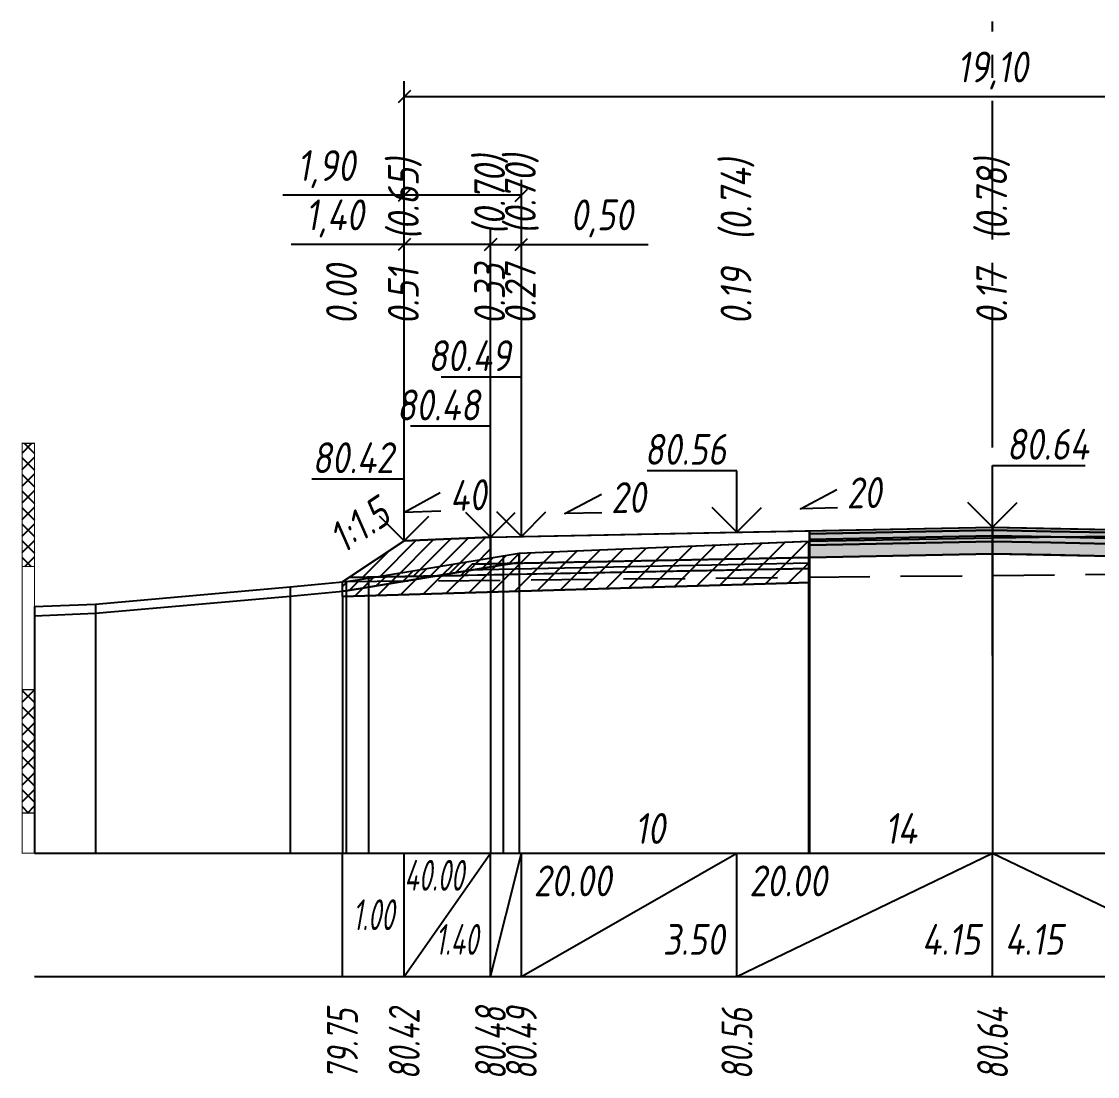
# Model space of a CAD drawing. Extents: x -717 to 1451, y -133302 to 233.
# Drawn here: x 78.9 to 166.3, y -22696.1 to -22610.5 of the extents above; entities that cross this region are included whole.
import ezdxf
from ezdxf.enums import TextEntityAlignment as Align

# ---------------------------------------------------------------- set-up
doc = ezdxf.new("R2010")
doc.units = 0
doc.linetypes.add('осевая2', pattern=[1.125, 0.75, -0.125, 0.125, -0.125])
doc.linetypes.add('штриховая', pattern=[0.75, 0.5, -0.25])
for name, color, linetype in [('Интерполированный поперечник', 2, 'Continuous'), ('Код_514', 1, 'Continuous'), ('Контур_0', 7, 'Continuous'), ('Контур_2521', 7, 'Continuous'), ('Контур_2564', 7, 'Continuous'), ('Контур_2660', 7, 'Continuous'), ('Контур_2665', 7, 'Continuous'), ('Контур_400', 7, 'Continuous'), ('Контур_508', 7, 'Continuous'), ('Контур_512', 7, 'Continuous'), ('Контур_513', 7, 'Continuous'), ('Контур_818', 7, 'Continuous'), ('Красный поперечник', 1, 'Continuous'), ('Линейка абсолютных высот', 7, 'Continuous'), ('Объём_2501', 7, 'Continuous'), ('Объём_2564', 7, 'Continuous'), ('Объём_2650', 7, 'Continuous'), ('Объём_2660', 7, 'Continuous'), ('Объём_2661', 7, 'Continuous'), ('Объём_2665', 7, 'Continuous'), ('Объём_2666', 7, 'Continuous'), ('Объём_2667', 7, 'Continuous'), ('Объём_2668', 7, 'Continuous'), ('Объём_2669', 7, 'Continuous'), ('Объём_2675', 7, 'Continuous'), ('Объём_2753', 7, 'Continuous'), ('Ось', 1, 'осевая2'), ('Откосы', 7, 'Continuous'), ('Отметки покрытия', 7, 'Continuous'), ('Рабочие отметки', 7, 'Continuous'), ('Рабочие отметки доп.', 7, 'Continuous'), ('Слои выравнивания', 7, 'Continuous'), ('Таблица', 7, 'Continuous'), ('Уклоны проезжей части', 7, 'Continuous'), ('Черный поперечник', 3, 'Continuous')]:
    doc.layers.add(name, color=color, linetype=linetype)
for name, color, linetype, true_color in [('Контур_2540', 2, 'Continuous', 0xffff00), ('Контур_2560', 2, 'Continuous', 0xffff00), ('Контур_2561', 7, 'Continuous', 0xff8040), ('Контур_2562', 3, 'Continuous', 0x00ff00), ('Контур_2563', 7, 'Continuous', 0xff8000), ('Контур_2570', 7, 'Continuous', 0x80ff00), ('Контур_2725', 7, 'Continuous', 0x323232), ('Контур_2736', 4, 'Continuous', 0x00ffff), ('Контур_2737', 4, 'Continuous', 0x00ffff), ('Контур_2738', 4, 'Continuous', 0x00ffff), ('Контур_2739', 4, 'Continuous', 0x00ffff), ('Контур_2741', 4, 'Continuous', 0x00ffff), ('Контур_2742', 4, 'Continuous', 0x00ffff), ('Контур_2743', 4, 'Continuous', 0x00ffff), ('Контур_2744', 7, 'Continuous', 0xa4ffff), ('Контур_2745', 7, 'Continuous', 0xa4ffff), ('Контур_2747', 4, 'Continuous', 0x00ffff), ('Контур_2748', 4, 'Continuous', 0x00ffff), ('Контур_2749', 4, 'Continuous', 0x00ffff), ('Контур_2750', 4, 'Continuous', 0x00ffff), ('Контур_2751', 4, 'Continuous', 0x00ffff), ('Контур_2752', 4, 'Continuous', 0x00ffff), ('Контур_2760', 7, 'Continuous', 0x323232), ('Контур_2761', 7, 'Continuous', 0x323232), ('Контур_2762', 7, 'Continuous', 0x323232), ('Контур_2763', 7, 'Continuous', 0x323232), ('Контур_402', 7, 'Continuous', 0xff6464), ('Контур_703', 4, 'Continuous', 0x00ffff), ('Контур_705', 4, 'Continuous', 0x00ffff), ('Контур_707', 4, 'Continuous', 0x00ffff), ('Контур_720', 131, 'Continuous', 0xaaffff), ('Объём_2500', 7, 'Continuous', 0xc0c0c0), ('Объём_2520', 7, 'Continuous', 0x80ffff), ('Объём_2540', 2, 'Continuous', 0xffff00), ('Объём_2560', 2, 'Continuous', 0xffff00), ('Объём_2561', 7, 'Continuous', 0xff8040), ('Объём_2562', 3, 'Continuous', 0x00ff00), ('Объём_2563', 7, 'Continuous', 0xff8000), ('Объём_2570', 7, 'Continuous', 0x80ff00), ('Объём_2600', 7, 'Continuous', 0x808000), ('Объём_2746', 2, 'Continuous', 0xffff00)]:
    doc.layers.add(name, color=color, linetype=linetype, true_color=true_color)
doc.styles.get("Standard").update_dxf_attribs({"font": 'txt', "height": 2.5})
doc.styles.add('М', font='romand.shx', dxfattribs={"width": 0.8, "oblique": 10, "height": 2.5})
doc.dimstyles.new('ISO-25', dxfattribs={"dimtxt": 2.5, "dimasz": 2.5, "dimexe": 1.25, "dimexo": 0.625, "dimtad": 1, "dimtxsty": 'Standard', "dimcen": 2.5, "dimadec": 0, "dimazin": 0, "dimtfac": 1, "dimtmove": 0, "dimatfit": 3, "dimfxl": 1, "dimarcsym": 0})
pattern_1 = [(45.0000013, (0, 0), (-0.67351924, 0.67351921), []), (135.0000003, (0, 0), (-0.67351922, -0.67351923), [])]

# ---------------------------------------------------------------- blocks, each defined once
blk = doc.blocks.new('_Oblique')
at = {"color": 0, "linetype": 'ByBlock', "lineweight": -2}
blk.add_line((-0.5, -0.5), (0.5, 0.5), dxfattribs=at)
blk = doc.blocks.new('*D546')
at = {"color": 0, "lineweight": -2, "transparency": 16777216}
for p, q in [((110.017, -22652.087), (110.017, -22627.367)), ((117.017, -22651.807), (117.017, -22627.367)), ((110.017, -22628.617), (100.834, -22628.617)), ((117.017, -22628.617), (110.017, -22628.617))]:
    blk.add_line(p, q, dxfattribs=at)
at = {"layer": 'Defpoints', "color": 0, "transparency": 16777216}
for p in [(117.017, -22628.617), (110.017, -22652.712), (117.017, -22652.432)]:
    blk.add_point(p, dxfattribs=at)
at = {"color": 0, "lineweight": -2, "transparency": 16777216, "rotation": 180}
blk.add_blockref('_Oblique', (110.017, -22628.617), dxfattribs=at)
at = {"color": 0, "lineweight": -2, "transparency": 16777216}
blk.add_blockref('_Oblique', (117.017, -22628.617), dxfattribs=at)
at = {"color": 0, "transparency": 16777216, "insert": (104.374, -22626.504), "char_height": 2.5, "width": 8.75, "attachment_point": 5, "style": 'М'}
blk.add_mtext('1,40', dxfattribs=at)
blk = doc.blocks.new('*D548')
at = {"color": 0, "lineweight": -2, "transparency": 16777216}
for p, q in [((117.017, -22651.807), (117.017, -22627.367)), ((119.517, -22651.757), (119.517, -22627.367)), ((117.017, -22628.617), (119.517, -22628.617)), ((119.517, -22628.617), (129.806, -22628.617))]:
    blk.add_line(p, q, dxfattribs=at)
at = {"layer": 'Defpoints', "color": 0, "transparency": 16777216}
for p in [(119.517, -22628.617), (119.517, -22652.382), (117.017, -22652.432)]:
    blk.add_point(p, dxfattribs=at)
at = {"color": 0, "lineweight": -2, "transparency": 16777216, "rotation": 180}
blk.add_blockref('_Oblique', (117.017, -22628.617), dxfattribs=at)
at = {"color": 0, "lineweight": -2, "transparency": 16777216}
blk.add_blockref('_Oblique', (119.517, -22628.617), dxfattribs=at)
at = {"color": 0, "transparency": 16777216, "insert": (126.044, -22626.504), "char_height": 2.5, "width": 9.16667, "attachment_point": 5, "style": 'М'}
blk.add_mtext('0,50', dxfattribs=at)
blk = doc.blocks.new('*D551')
at = {"color": 0, "lineweight": -2, "transparency": 16777216}
for p, q in [((110.017, -22652.087), (110.017, -22623.367)), ((119.517, -22651.757), (119.517, -22623.367)), ((110.017, -22624.617), (100.151, -22624.617)), ((119.517, -22624.617), (110.017, -22624.617))]:
    blk.add_line(p, q, dxfattribs=at)
at = {"layer": 'Defpoints', "color": 0, "transparency": 16777216}
for p in [(119.517, -22624.617), (119.517, -22652.382), (110.017, -22652.712)]:
    blk.add_point(p, dxfattribs=at)
at = {"color": 0, "lineweight": -2, "transparency": 16777216, "rotation": 180}
blk.add_blockref('_Oblique', (110.017, -22624.617), dxfattribs=at)
at = {"color": 0, "lineweight": -2, "transparency": 16777216}
blk.add_blockref('_Oblique', (119.517, -22624.617), dxfattribs=at)
at = {"color": 0, "transparency": 16777216, "insert": (103.691, -22622.504), "char_height": 2.5, "width": 8.75, "attachment_point": 5, "style": 'М'}
blk.add_mtext('1,90', dxfattribs=at)
blk = doc.blocks.new('*D552')
at = {"color": 0, "lineweight": -2, "transparency": 16777216}
for p, q in [((110.017, -22652.087), (110.017, -22615.367)), ((205.517, -22652.087), (205.517, -22615.367)), ((110.017, -22616.617), (205.517, -22616.617))]:
    blk.add_line(p, q, dxfattribs=at)
at = {"layer": 'Defpoints', "color": 0, "transparency": 16777216}
for p in [(205.517, -22616.617), (110.017, -22652.712), (205.517, -22652.712)]:
    blk.add_point(p, dxfattribs=at)
at = {"color": 0, "lineweight": -2, "transparency": 16777216, "rotation": 180}
blk.add_blockref('_Oblique', (110.017, -22616.617), dxfattribs=at)
at = {"color": 0, "lineweight": -2, "transparency": 16777216}
blk.add_blockref('_Oblique', (205.517, -22616.617), dxfattribs=at)
at = {"color": 0, "transparency": 16777216, "insert": (157.767, -22614.504), "char_height": 2.5, "width": 10.41667, "attachment_point": 5, "style": 'М'}
blk.add_mtext('19,10', dxfattribs=at)

msp = doc.modelspace()

# ---------------------------------------------------------------- hatches: boundary and pattern name
at = {"layer": 'Линейка абсолютных высот'}
h = msp.add_hatch(dxfattribs=at)
h.set_pattern_fill('ANSI37', scale=0.3, style=0)
h.set_pattern_definition(pattern_1)
h.paths.add_polyline_path([(80, -22654.746), (80, -22644.746), (79, -22644.746), (79, -22654.746)])
h = msp.add_hatch(dxfattribs=at)
h.set_pattern_fill('ANSI37', scale=0.3, style=0)
h.set_pattern_definition(pattern_1)
h.paths.add_polyline_path([(80, -22674.746), (80, -22664.746), (79, -22664.746), (79, -22674.746)])
at = {"layer": 'Объём_2563'}
h = msp.add_hatch(dxfattribs=at)
h.set_pattern_fill('ANSI31', color=256, scale=0.3)
h.paths.add_polyline_path([(110.017, -22652.65), (117.017, -22652.37), (117.017, -22654.52), (115.517, -22654.55), (114.599, -22655.468), (105.517, -22655.65)])
at = {"layer": 'Объём_2570'}
h = msp.add_hatch(dxfattribs=at)
h.set_pattern_fill('ANSI31', color=256, scale=0.2)
h.paths.add_polyline_path([(119.331, -22654.422), (118.043, -22654.621), (107.113, -22656.434), (105.305, -22656.715), (105, -22656.744), (105, -22655.994), (105.305, -22655.965), (107.113, -22655.684), (118.043, -22653.871), (119.331, -22653.672)])
at = {"layer": 'Объём_2600'}
h = msp.add_hatch(dxfattribs=at)
h.set_pattern_fill('ANSI31', color=6, scale=0.4)
h.paths.add_polyline_path([(142.821, -22652.68), (142.895, -22652.676), (142.895, -22656.051), (105, -22657.188), (105, -22656.744), (105.305, -22656.715), (107.113, -22656.434), (118.043, -22654.621), (119.331, -22654.422), (119.331, -22653.672)])
at = {"layer": 'Слои выравнивания'}
for color, points in [(2, [(142.895, -22651.852), (157.767, -22651.555), (157.767, -22651.805), (142.895, -22652.102)]), (3, [(142.895, -22652.102), (157.767, -22651.805), (157.767, -22652.255), (142.895, -22652.552)]), (4, [(142.895, -22652.552), (157.767, -22652.255), (157.767, -22652.705), (142.895, -22653.002)]), (2, [(157.767, -22651.555), (162.486, -22651.649), (167.21, -22651.743), (167.76, -22651.754), (178.517, -22651.97), (190.812, -22652.216), (190.812, -22652.466), (178.517, -22652.22), (167.76, -22652.004), (167.21, -22651.993), (162.486, -22651.899), (157.767, -22651.805)]), (3, [(157.767, -22651.805), (162.486, -22651.899), (167.21, -22651.993), (167.76, -22652.004), (178.517, -22652.22), (190.812, -22652.466), (190.812, -22652.916), (178.517, -22652.67), (167.76, -22652.454), (167.21, -22652.443), (162.486, -22652.349), (157.767, -22652.255)]), (4, [(157.767, -22652.255), (162.486, -22652.349), (167.21, -22652.443), (167.76, -22652.454), (178.517, -22652.67), (190.812, -22652.916), (190.812, -22653.366), (178.517, -22653.12), (167.76, -22652.904), (167.21, -22652.893), (162.486, -22652.799), (157.767, -22652.705)]), (5, [(142.895, -22653.002), (157.767, -22652.705), (157.767, -22653.705), (142.895, -22654.002)]), (5, [(157.767, -22652.705), (162.486, -22652.799), (167.21, -22652.893), (167.76, -22652.904), (178.517, -22653.12), (190.812, -22653.366), (190.812, -22654.366), (178.517, -22654.12), (167.76, -22653.904), (167.21, -22653.893), (162.486, -22653.799), (157.767, -22653.705)])]:
    msp.add_hatch(color=color, dxfattribs=at).paths.add_polyline_path(points)

# ---------------------------------------------------------------- linework, layer by layer
at = {"layer": 'Интерполированный поперечник', "linetype": 'штриховая', "ltscale": 10, "flags": 128}
msp.add_lwpolyline([(105.305, -22655.965), (221.52, -22654.865)], dxfattribs=at)
at = {"layer": 'Код_514'}
for p, q in [((105, -22688), (105, -22678)), ((110.017, -22688), (110.017, -22678)), ((110.017, -22688), (117.017, -22678)), ((117.017, -22688), (117.017, -22678)), ((117.017, -22688), (119.517, -22678)), ((119.517, -22688), (119.517, -22678)), ((119.517, -22688), (137.017, -22678)), ((137.017, -22688), (137.017, -22678)), ((137.017, -22688), (157.767, -22678)), ((157.767, -22688), (157.767, -22678)), ((157.767, -22678), (178.517, -22688))]:
    msp.add_line(p, q, dxfattribs=at)
at = {"layer": 'Контур_0', "flags": 128}
for points in [[(117.017, -22652.37), (142.895, -22651.852), (142.895, -22654.002), (117.017, -22654.52), (117.017, -22652.37), (117.017, -22652.37)], [(110.017, -22652.65), (105, -22655.994), (105, -22655.994), (105, -22655.994), (105, -22655.994), (105, -22655.994), (105, -22655.994), (105, -22655.994), (105, -22655.994), (105, -22655.994), (105, -22655.994), (105, -22655.994), (105, -22655.994), (105, -22655.994), (105, -22655.994), (105, -22655.994)], [(110.017, -22652.65), (105, -22655.994), (105, -22655.994), (105, -22655.994), (105, -22655.994), (105, -22655.994), (105, -22655.994), (105, -22655.994), (105, -22655.994), (105, -22655.994), (105, -22655.994), (105, -22655.994), (105, -22655.994), (105, -22655.994), (105, -22655.994), (105, -22655.994), (105, -22655.994), (105, -22655.994), (105, -22655.994), (105, -22655.994), (105, -22655.994), (105, -22655.994), (105, -22655.994), (105, -22655.994), (105, -22655.994), (105, -22655.994), (105, -22655.994), (105, -22655.994), (105, -22655.994), (105, -22655.994)], [(115.517, -22654.55), (142.895, -22654.002), (142.895, -22654.902), (114.599, -22655.468), (115.517, -22654.55), (115.517, -22654.55)], [(105.517, -22655.65), (114.599, -22655.468), (115.517, -22654.55), (117.017, -22654.52)]]:
    msp.add_lwpolyline(points, dxfattribs=at)
at = {"layer": 'Контур_2521', "color": 250, "flags": 128}
msp.add_lwpolyline([(115.058, -22655.009), (142.895, -22654.452)], dxfattribs=at)
at = {"layer": 'Контур_2540', "flags": 128}
msp.add_lwpolyline([(105.517, -22655.65), (142.895, -22654.902), (142.895, -22656.051), (105, -22657.188), (105, -22655.994), (105.517, -22655.65), (105.517, -22655.65)], dxfattribs=at)
at = {"layer": 'Контур_2560', "flags": 128}
msp.add_lwpolyline([(110.017, -22652.65), (110.017, -22652.65), (110.017, -22652.65), (117.017, -22652.37)], dxfattribs=at)
at = {"layer": 'Контур_2561', "flags": 128}
msp.add_lwpolyline([(117.017, -22652.37), (117.017, -22652.37), (110.017, -22652.65), (110.017, -22652.65), (117.017, -22652.37)], dxfattribs=at)
at = {"layer": 'Контур_2562', "flags": 128}
msp.add_lwpolyline([(110.017, -22652.65), (110.017, -22652.65), (110.017, -22652.65), (110.017, -22652.65), (110.017, -22652.65)], dxfattribs=at)
at = {"layer": 'Контур_2563', "flags": 128}
msp.add_lwpolyline([(110.017, -22652.65), (117.017, -22652.37), (117.017, -22654.52), (115.517, -22654.55), (114.599, -22655.468), (105.517, -22655.65), (110.017, -22652.65), (110.017, -22652.65)], dxfattribs=at)
at = {"layer": 'Контур_2564', "flags": 128}
msp.add_lwpolyline([(110.017, -22652.65), (117.017, -22652.37)], dxfattribs=at)
at = {"layer": 'Контур_2570', "flags": 128}
msp.add_lwpolyline([(80, -22658.75), (84.953, -22658.539), (100.752, -22657.15), (105.305, -22656.715), (105.305, -22656.715), (107.113, -22656.434), (118.043, -22654.621), (119.331, -22654.422), (119.331, -22653.672), (142.821, -22652.68), (142.895, -22652.676), (157.767, -22652.428), (167.21, -22652.27), (167.76, -22652.281), (190.812, -22652.667), (210.936, -22653.539), (211.484, -22653.583), (211.484, -22654.333), (211.815, -22654.355), (221.52, -22655.615), (221.52, -22655.615), (231.625, -22653.868), (236.819, -22652.892), (241.72, -22652.68)], dxfattribs=at)
at = {"layer": 'Контур_2660', "flags": 128}
msp.add_lwpolyline([(105, -22657.188), (142.895, -22656.051)], dxfattribs=at)
at = {"layer": 'Контур_2665', "flags": 128}
msp.add_lwpolyline([(110.017, -22652.65), (110.017, -22652.65)], dxfattribs=at)
at = {"layer": 'Контур_2725', "flags": 128}
msp.add_lwpolyline([(142.895, -22654.002), (157.767, -22653.705), (162.486, -22653.799), (167.21, -22653.893), (167.76, -22653.904), (178.517, -22654.12), (190.812, -22654.366)], dxfattribs=at)
at = {"layer": 'Контур_2736', "flags": 128}
msp.add_lwpolyline([(110.017, -22652.65), (105, -22655.994)], dxfattribs=at)
at = {"layer": 'Контур_2737', "flags": 128}
msp.add_lwpolyline([(105, -22655.994), (105, -22655.994)], dxfattribs=at)
at = {"layer": 'Контур_2738', "flags": 128}
msp.add_lwpolyline([(105, -22655.994), (105, -22655.994)], dxfattribs=at)
at = {"layer": 'Контур_2739', "flags": 128}
msp.add_lwpolyline([(105, -22655.994), (105, -22655.994)], dxfattribs=at)
at = {"layer": 'Контур_2741', "flags": 128}
msp.add_lwpolyline([(105, -22655.994), (105, -22655.994)], dxfattribs=at)
at = {"layer": 'Контур_2742', "flags": 128}
msp.add_lwpolyline([(105, -22655.994), (105, -22655.994)], dxfattribs=at)
at = {"layer": 'Контур_2743', "flags": 128}
msp.add_lwpolyline([(105, -22655.994), (105, -22655.994)], dxfattribs=at)
at = {"layer": 'Контур_2744', "flags": 128}
msp.add_lwpolyline([(105, -22655.994), (105, -22655.994)], dxfattribs=at)
msp.add_lwpolyline([(105, -22655.994), (105, -22655.994)], dxfattribs=at)
msp.add_lwpolyline([(105, -22655.994), (105, -22655.994)], dxfattribs=at)
msp.add_lwpolyline([(105, -22655.994), (105, -22655.994)], dxfattribs=at)
msp.add_lwpolyline([(105, -22655.994), (105, -22655.994)], dxfattribs=at)
msp.add_lwpolyline([(105, -22655.994), (105, -22655.994)], dxfattribs=at)
at = {"layer": 'Контур_2745', "flags": 128}
msp.add_lwpolyline([(105, -22655.994), (105, -22655.994)], dxfattribs=at)
msp.add_lwpolyline([(105, -22655.994), (105, -22655.994)], dxfattribs=at)
msp.add_lwpolyline([(105, -22655.994), (105, -22655.994)], dxfattribs=at)
msp.add_lwpolyline([(105, -22655.994), (105, -22655.994)], dxfattribs=at)
msp.add_lwpolyline([(105, -22655.994), (105, -22655.994)], dxfattribs=at)
msp.add_lwpolyline([(105, -22655.994), (105, -22655.994)], dxfattribs=at)
at = {"layer": 'Контур_2747', "flags": 128}
msp.add_lwpolyline([(105, -22655.994), (105, -22655.994)], dxfattribs=at)
at = {"layer": 'Контур_2748', "flags": 128}
msp.add_lwpolyline([(105, -22655.994), (105, -22655.994)], dxfattribs=at)
at = {"layer": 'Контур_2749', "flags": 128}
msp.add_lwpolyline([(105, -22655.994), (105, -22655.994)], dxfattribs=at)
at = {"layer": 'Контур_2750', "flags": 128}
msp.add_lwpolyline([(105, -22655.994), (105, -22655.994)], dxfattribs=at)
at = {"layer": 'Контур_2751', "flags": 128}
msp.add_lwpolyline([(105, -22655.994), (105, -22655.994)], dxfattribs=at)
at = {"layer": 'Контур_2752', "flags": 128}
msp.add_lwpolyline([(105, -22655.994), (105, -22655.994)], dxfattribs=at)
at = {"layer": 'Контур_2760', "flags": 128}
msp.add_lwpolyline([(142.895, -22651.852), (157.767, -22651.555), (162.486, -22651.649), (167.21, -22651.743), (167.76, -22651.754), (178.517, -22651.97), (190.812, -22652.216)], dxfattribs=at)
at = {"layer": 'Контур_2761', "flags": 128}
msp.add_lwpolyline([(142.895, -22652.102), (157.767, -22651.805), (162.486, -22651.899), (167.21, -22651.993), (167.76, -22652.004), (178.517, -22652.22), (190.812, -22652.466)], dxfattribs=at)
at = {"layer": 'Контур_2762', "flags": 128}
msp.add_lwpolyline([(142.895, -22652.552), (157.767, -22652.255), (162.486, -22652.349), (167.21, -22652.443), (167.76, -22652.454), (178.517, -22652.67), (190.812, -22652.916)], dxfattribs=at)
at = {"layer": 'Контур_2763', "flags": 128}
msp.add_lwpolyline([(142.895, -22653.002), (157.767, -22652.705), (162.486, -22652.799), (167.21, -22652.893), (167.76, -22652.904), (178.517, -22653.12), (190.812, -22653.366)], dxfattribs=at)
at = {"layer": 'Контур_400', "flags": 128}
for points in [[(117.017, -22652.37), (119.517, -22652.32), (119.517, -22652.32), (119.517, -22652.32), (119.517, -22652.32), (119.517, -22652.32), (119.517, -22652.32), (137.017, -22651.97), (157.767, -22651.555)], [(157.767, -22651.555), (178.517, -22651.97), (196.017, -22652.32), (196.017, -22652.32), (196.017, -22652.32), (196.017, -22652.32), (196.017, -22652.32), (196.017, -22652.32), (198.517, -22652.37)]]:
    msp.add_lwpolyline(points, dxfattribs=at)
at = {"layer": 'Контур_402', "flags": 128}
msp.add_lwpolyline([(105, -22657.188), (142.895, -22656.051), (142.895, -22654.002), (157.767, -22653.705), (190.812, -22654.366), (190.812, -22656.596), (212.409, -22657.244)], dxfattribs=at)
at = {"layer": 'Контур_508', "flags": 128}
msp.add_lwpolyline([(105, -22657.188), (142.895, -22656.051), (142.895, -22654.002), (157.767, -22653.705), (190.812, -22654.366), (190.812, -22656.596), (212.409, -22657.244), (212.409, -22656.848), (213.814, -22656.848), (216.72, -22654.911)], dxfattribs=at)
at = {"layer": 'Контур_512', "flags": 128}
msp.add_lwpolyline([(105, -22657.188), (142.895, -22656.051)], dxfattribs=at)
at = {"layer": 'Контур_513', "flags": 128}
msp.add_lwpolyline([(105, -22657.188), (142.895, -22656.051), (142.895, -22654.002), (157.767, -22653.705), (190.812, -22654.366), (190.812, -22656.596), (212.409, -22657.244), (212.409, -22656.848), (213.814, -22656.848), (216.72, -22654.911)], dxfattribs=at)
at = {"layer": 'Контур_703', "flags": 128}
for points in [[(110.017, -22652.65), (105, -22655.994)], [(105, -22655.994), (105, -22655.994)]]:
    msp.add_lwpolyline(points, dxfattribs=at)
at = {"layer": 'Контур_705', "flags": 128}
msp.add_lwpolyline([(105, -22655.994), (105, -22655.994)], dxfattribs=at)
at = {"layer": 'Контур_707', "flags": 128}
msp.add_lwpolyline([(105, -22655.994), (105, -22655.994)], dxfattribs=at)
at = {"layer": 'Контур_720', "flags": 128}
msp.add_lwpolyline([(105, -22655.994), (105, -22655.994)], dxfattribs=at)
at = {"layer": 'Контур_818', "flags": 128}
msp.add_lwpolyline([(105, -22656.744), (105.305, -22656.715), (105.305, -22656.715), (107.113, -22656.434), (118.043, -22654.621), (119.331, -22654.422), (119.331, -22653.672), (142.821, -22652.68), (142.895, -22652.676), (157.767, -22652.428), (167.21, -22652.27), (167.76, -22652.281), (190.812, -22652.667), (210.936, -22653.539), (211.484, -22653.583), (211.484, -22654.333), (211.815, -22654.355), (216.72, -22654.992)], dxfattribs=at)
at = {"layer": 'Красный поперечник'}
for p, q in [((110.017, -22652.65), (117.017, -22652.37)), ((117.017, -22652.37), (119.517, -22652.32)), ((119.517, -22652.32), (137.017, -22651.97)), ((137.017, -22651.97), (157.767, -22651.555)), ((157.767, -22651.555), (178.517, -22651.97)), ((105, -22655.994), (110.017, -22652.65)), ((142.895, -22656.051), (142.895, -22678)), ((105, -22657.188), (105, -22678))]:
    msp.add_line(p, q, dxfattribs=at)
at = {"layer": 'Линейка абсолютных высот', "color": 7, "const_width": 0.1, "flags": 128}
for points in [[(80, -22654.746), (80, -22644.746), (79, -22644.746), (79, -22654.746), (80, -22654.746)], [(80, -22664.746), (80, -22654.746), (79, -22654.746), (79, -22664.746), (80, -22664.746)], [(80, -22674.746), (80, -22664.746), (79, -22664.746), (79, -22674.746), (80, -22674.746)], [(80, -22678), (80, -22674.746), (79, -22674.746), (79, -22678), (80, -22678)]]:
    msp.add_lwpolyline(points, dxfattribs=at)
at = {"layer": 'Объём_2500', "flags": 128}
msp.add_lwpolyline([(117.017, -22652.37), (142.895, -22651.852), (142.895, -22654.002), (117.017, -22654.52), (117.017, -22652.37), (117.017, -22652.37)], dxfattribs=at)
at = {"layer": 'Объём_2501', "flags": 128}
for points in [[(117.017, -22652.37), (119.517, -22652.32), (119.517, -22652.32), (119.517, -22652.32), (119.517, -22652.32), (119.517, -22652.32), (119.517, -22652.32), (137.017, -22651.97), (157.767, -22651.555)], [(157.767, -22651.555), (178.517, -22651.97), (196.017, -22652.32), (196.017, -22652.32), (196.017, -22652.32), (196.017, -22652.32), (196.017, -22652.32), (196.017, -22652.32), (198.517, -22652.37)]]:
    msp.add_lwpolyline(points, dxfattribs=at)
at = {"layer": 'Объём_2520', "color": 250, "flags": 128}
msp.add_lwpolyline([(115.517, -22654.55), (142.895, -22654.002), (142.895, -22654.902), (114.599, -22655.468), (115.517, -22654.55), (115.517, -22654.55)], dxfattribs=at)
at = {"layer": 'Объём_2540', "flags": 128}
msp.add_lwpolyline([(105.517, -22655.65), (142.895, -22654.902), (142.895, -22656.051), (105, -22657.188), (105, -22655.994), (105.517, -22655.65), (105.517, -22655.65)], dxfattribs=at)
at = {"layer": 'Объём_2560', "flags": 128}
msp.add_lwpolyline([(110.017, -22652.65), (110.017, -22652.65), (110.017, -22652.65), (117.017, -22652.37)], dxfattribs=at)
at = {"layer": 'Объём_2561', "flags": 128}
msp.add_lwpolyline([(117.017, -22652.37), (117.017, -22652.37), (110.017, -22652.65), (110.017, -22652.65), (117.017, -22652.37)], dxfattribs=at)
at = {"layer": 'Объём_2562', "flags": 128}
msp.add_lwpolyline([(110.017, -22652.65), (110.017, -22652.65), (110.017, -22652.65), (110.017, -22652.65), (110.017, -22652.65)], dxfattribs=at)
at = {"layer": 'Объём_2563', "color": 250, "flags": 128}
msp.add_lwpolyline([(110.017, -22652.65), (117.017, -22652.37), (117.017, -22654.52), (115.517, -22654.55), (114.599, -22655.468), (105.517, -22655.65), (110.017, -22652.65), (110.017, -22652.65)], dxfattribs=at)
at = {"layer": 'Объём_2564', "flags": 128}
msp.add_lwpolyline([(110.017, -22652.65), (117.017, -22652.37)], dxfattribs=at)
at = {"layer": 'Объём_2570', "flags": 128}
msp.add_lwpolyline([(119.331, -22654.422), (118.043, -22654.621), (107.113, -22656.434), (105.305, -22656.715), (105, -22656.744), (105, -22655.994), (105.305, -22655.965), (107.113, -22655.684), (118.043, -22653.871), (119.331, -22653.672), (119.331, -22654.422), (119.331, -22654.422)], dxfattribs=at)
at = {"layer": 'Объём_2650', "color": 6, "flags": 128}
msp.add_lwpolyline([(142.821, -22652.68), (142.895, -22652.676), (142.895, -22656.051), (105, -22657.188), (105, -22656.744), (105.305, -22656.715), (107.113, -22656.434), (118.043, -22654.621), (119.331, -22654.422), (119.331, -22653.672), (142.821, -22652.68), (142.821, -22652.68)], dxfattribs=at)
at = {"layer": 'Объём_2660', "flags": 128}
msp.add_lwpolyline([(105, -22657.188), (142.895, -22656.051)], dxfattribs=at)
at = {"layer": 'Объём_2661', "flags": 128}
msp.add_lwpolyline([(110.017, -22652.65), (105, -22655.994)], dxfattribs=at)
at = {"layer": 'Объём_2665', "flags": 128}
msp.add_lwpolyline([(110.017, -22652.65), (110.017, -22652.65)], dxfattribs=at)
at = {"layer": 'Объём_2666', "flags": 128}
msp.add_lwpolyline([(110.017, -22652.65), (105, -22655.994)], dxfattribs=at)
at = {"layer": 'Объём_2667', "flags": 128}
msp.add_lwpolyline([(105, -22655.994), (105, -22655.994)], dxfattribs=at)
msp.add_lwpolyline([(105, -22655.994), (105, -22655.994)], dxfattribs=at)
at = {"layer": 'Объём_2668', "flags": 128}
msp.add_lwpolyline([(105, -22655.994), (105, -22655.994)], dxfattribs=at)
msp.add_lwpolyline([(105, -22655.994), (105, -22655.994)], dxfattribs=at)
at = {"layer": 'Объём_2669', "flags": 128}
msp.add_lwpolyline([(105, -22655.994), (105, -22655.994)], dxfattribs=at)
msp.add_lwpolyline([(105, -22655.994), (105, -22655.994)], dxfattribs=at)
at = {"layer": 'Объём_2675', "flags": 128}
msp.add_lwpolyline([(105, -22655.994), (105, -22655.994)], dxfattribs=at)
msp.add_lwpolyline([(105, -22655.994), (105, -22655.994)], dxfattribs=at)
msp.add_lwpolyline([(105, -22655.994), (105, -22655.994)], dxfattribs=at)
msp.add_lwpolyline([(105, -22655.994), (105, -22655.994)], dxfattribs=at)
msp.add_lwpolyline([(105, -22655.994), (105, -22655.994)], dxfattribs=at)
msp.add_lwpolyline([(105, -22655.994), (105, -22655.994)], dxfattribs=at)
msp.add_lwpolyline([(105, -22655.994), (105, -22655.994)], dxfattribs=at)
msp.add_lwpolyline([(105, -22655.994), (105, -22655.994)], dxfattribs=at)
msp.add_lwpolyline([(105, -22655.994), (105, -22655.994)], dxfattribs=at)
msp.add_lwpolyline([(105, -22655.994), (105, -22655.994)], dxfattribs=at)
msp.add_lwpolyline([(105, -22655.994), (105, -22655.994)], dxfattribs=at)
msp.add_lwpolyline([(105, -22655.994), (105, -22655.994)], dxfattribs=at)
at = {"layer": 'Объём_2746', "flags": 128}
msp.add_lwpolyline([(105.305, -22656.715), (107.113, -22656.434), (118.043, -22654.621), (119.331, -22654.422), (119.331, -22653.672), (142.895, -22652.676), (142.895, -22656.051), (105, -22657.188), (105, -22656.744), (105.305, -22656.715), (105.305, -22656.715)], dxfattribs=at)
at = {"layer": 'Объём_2753', "flags": 128}
msp.add_lwpolyline([(142.895, -22651.852), (142.895, -22651.852)], dxfattribs=at)
at = {"layer": 'Ось', "ltscale": 15}
msp.add_line((157.767, -22661.971), (157.767, -22610.525), dxfattribs=at)
at = {"layer": 'Откосы', "color": 1, "flags": 128}
for points in [[(112.979, -22650.247), (109.981, -22650.367), (112.919, -22648.749)], [(126.041, -22650.378), (123.042, -22650.438), (126.011, -22648.878)], [(145.166, -22649.995), (142.167, -22650.055), (145.136, -22648.496)]]:
    msp.add_lwpolyline(points, dxfattribs=at)
at = {"layer": 'Отметки покрытия', "color": 1}
for p, q in [((119.517, -22639.37), (113.017, -22639.37)), ((119.517, -22652.32), (119.517, -22639.37)), ((117.017, -22643.37), (110.517, -22643.37)), ((117.017, -22652.37), (117.017, -22643.37)), ((137.017, -22646.97), (129.717, -22646.97)), ((137.017, -22651.97), (137.017, -22646.97)), ((157.767, -22651.555), (157.767, -22646.555)), ((157.767, -22646.555), (165.267, -22646.555)), ((110.017, -22647.65), (102.517, -22647.65)), ((110.017, -22652.65), (110.017, -22647.65)), ((157.767, -22651.555), (155.767, -22649.555)), ((157.767, -22651.555), (159.767, -22649.555)), ((110.017, -22652.65), (108.017, -22650.65)), ((110.017, -22652.65), (112.017, -22650.65)), ((117.017, -22652.37), (115.017, -22650.37)), ((117.017, -22652.37), (119.017, -22650.37)), ((119.517, -22652.32), (117.517, -22650.32)), ((119.517, -22652.32), (121.517, -22650.32)), ((137.017, -22651.97), (135.017, -22649.97)), ((137.017, -22651.97), (139.017, -22649.97))]:
    msp.add_line(p, q, dxfattribs=at)
at = {"layer": 'Слои выравнивания'}
for p, q in [((117.017, -22652.37), (117.017, -22678)), ((142.895, -22651.852), (142.895, -22678)), ((157.767, -22651.555), (157.767, -22678))]:
    msp.add_line(p, q, dxfattribs=at)
at = {"layer": 'Слои выравнивания', "color": 2, "flags": 128}
for points in [[(142.895, -22651.852), (157.767, -22651.555), (157.767, -22651.805), (142.895, -22652.102)], [(157.767, -22651.555), (162.486, -22651.649), (167.21, -22651.743), (167.76, -22651.754), (178.517, -22651.97), (190.812, -22652.216), (190.812, -22652.466), (178.517, -22652.22), (167.76, -22652.004), (167.21, -22651.993), (162.486, -22651.899), (157.767, -22651.805)]]:
    msp.add_lwpolyline(points, close=True, dxfattribs=at)
at = {"layer": 'Слои выравнивания', "color": 3, "flags": 128}
for points in [[(142.895, -22652.102), (157.767, -22651.805), (157.767, -22652.255), (142.895, -22652.552)], [(157.767, -22651.805), (162.486, -22651.899), (167.21, -22651.993), (167.76, -22652.004), (178.517, -22652.22), (190.812, -22652.466), (190.812, -22652.916), (178.517, -22652.67), (167.76, -22652.454), (167.21, -22652.443), (162.486, -22652.349), (157.767, -22652.255)]]:
    msp.add_lwpolyline(points, close=True, dxfattribs=at)
at = {"layer": 'Слои выравнивания', "color": 4, "flags": 128}
for points in [[(142.895, -22652.552), (157.767, -22652.255), (157.767, -22652.705), (142.895, -22653.002)], [(157.767, -22652.255), (162.486, -22652.349), (167.21, -22652.443), (167.76, -22652.454), (178.517, -22652.67), (190.812, -22652.916), (190.812, -22653.366), (178.517, -22653.12), (167.76, -22652.904), (167.21, -22652.893), (162.486, -22652.799), (157.767, -22652.705)]]:
    msp.add_lwpolyline(points, close=True, dxfattribs=at)
at = {"layer": 'Слои выравнивания', "color": 5, "flags": 128}
for points in [[(142.895, -22653.002), (157.767, -22652.705), (157.767, -22653.705), (142.895, -22654.002)], [(157.767, -22652.705), (162.486, -22652.799), (167.21, -22652.893), (167.76, -22652.904), (178.517, -22653.12), (190.812, -22653.366), (190.812, -22654.366), (178.517, -22654.12), (167.76, -22653.904), (167.21, -22653.893), (162.486, -22653.799), (157.767, -22653.705)]]:
    msp.add_lwpolyline(points, close=True, dxfattribs=at)
at = {"layer": 'Таблица'}
for p, q in [((80, -22678), (241.72, -22678)), ((80, -22688), (241.72, -22688))]:
    msp.add_line(p, q, dxfattribs=at)
at = {"layer": 'Черный поперечник', "color": 7}
for p, q in [((142.821, -22652.68), (142.821, -22678)), ((142.895, -22652.676), (142.895, -22678)), ((157.767, -22652.428), (157.767, -22678)), ((118.043, -22653.871), (118.043, -22678)), ((119.331, -22653.672), (119.331, -22678)), ((107.113, -22655.684), (107.113, -22678)), ((100.752, -22656.4), (100.752, -22678)), ((105.305, -22655.965), (105.305, -22678)), ((80, -22658), (80, -22678)), ((84.953, -22657.789), (84.953, -22678))]:
    msp.add_line(p, q, dxfattribs=at)
at = {"layer": 'Черный поперечник', "flags": 128}
msp.add_lwpolyline([(80, -22658), (84.953, -22657.789), (100.752, -22656.4), (105.305, -22655.965), (107.113, -22655.684), (118.043, -22653.871), (119.331, -22653.672), (142.821, -22652.68), (142.895, -22652.676), (157.767, -22652.428), (167.21, -22652.27), (167.76, -22652.281), (190.812, -22652.667), (210.936, -22653.539), (211.484, -22653.583), (211.815, -22653.605), (221.52, -22654.865), (231.625, -22653.118), (236.819, -22652.142), (241.72, -22651.93)], dxfattribs=at)

# ---------------------------------------------------------------- texts
at = {"layer": 'Код_514', "style": 'М', "oblique": 10}
for s, width, p in [('40.00', 0.6, (110.01, -22678.553)), ('20.00', 0.8, (120.517, -22679)), ('20.00', 0.8, (138.017, -22679))]:
    msp.add_text(s, height=2.5, dxfattribs=dict(at, width=width)).set_placement(p, align=Align.TOP_LEFT)
at = {"layer": 'Код_514', "style": 'М', "oblique": 10, "width": 0.6}
msp.add_text('1.00', height=2.5, dxfattribs=at).set_placement((107.509, -22683), align=Align.MIDDLE_CENTER)
at = {"layer": 'Код_514', "style": 'М', "oblique": 10}
for s, width, p in [('1.40', 0.6, (116.017, -22687)), ('3.50', 0.8, (136.017, -22687)), ('4.15', 0.8, (156.767, -22687))]:
    msp.add_text(s, height=2.5, dxfattribs=dict(at, width=width)).set_placement(p, align=Align.BOTTOM_RIGHT)
at = {"layer": 'Код_514', "style": 'М', "oblique": 10, "width": 0.8}
msp.add_text('4.15', height=2.5, dxfattribs=at).set_placement((158.767, -22687), align=Align.BOTTOM_LEFT)
at = {"layer": 'Код_514', "style": 'М', "oblique": 10, "width": 0.7}
for s, p in [('79.75', (105, -22696.382)), ('80.42', (110.017, -22696.382)), ('80.48', (117.017, -22696.382)), ('80.49', (119.517, -22696.382)), ('80.56', (137.017, -22696.382)), ('80.64', (157.767, -22696.382))]:
    msp.add_text(s, height=2.5, rotation=90, dxfattribs=at).set_placement(p, align=Align.MIDDLE_LEFT)
at = {"layer": 'Отметки покрытия', "color": 1, "style": 'М', "oblique": 10, "width": 0.8}
for s, p in [('80.49', (118.658, -22639.638)), ('80.48', (116.158, -22643.638)), ('80.56', (136.158, -22647.238)), ('80.42', (109.158, -22647.918))]:
    msp.add_text(s, height=2.5, dxfattribs=at).set_placement(p, align=Align.BOTTOM_RIGHT)
msp.add_text('80.64', height=2.5, dxfattribs=at).set_placement((158.908, -22646.823), align=Align.BOTTOM_LEFT)
at = {"layer": 'Рабочие отметки', "color": 1, "style": 'М', "oblique": 10, "width": 0.8}
for s, p in [('0.00', (104.922, -22635.12)), ('0.51', (109.939, -22635.12)), ('0.33', (116.939, -22635.12)), ('0.27', (119.439, -22635.12)), ('0.19', (136.939, -22635.12)), ('0.17', (157.689, -22635.12))]:
    msp.add_text(s, height=2.5, rotation=90, dxfattribs=at).set_placement(p, align=Align.MIDDLE_LEFT)
at = {"layer": 'Рабочие отметки доп.', "color": 1, "style": 'М', "oblique": 10, "width": 0.8}
for s, p in [('(0.65)', (109.939, -22628.22)), ('(0.70)', (116.939, -22627.82)), ('(0.70)', (119.439, -22627.77)), ('(0.74)', (136.939, -22628.27)), ('(0.78)', (157.689, -22628.22))]:
    msp.add_text(s, height=2.5, rotation=90, dxfattribs=at).set_placement(p, align=Align.MIDDLE_LEFT)
at = {"layer": 'Слои выравнивания', "style": 'М', "oblique": 10, "width": 0.8}
for s, p in [('10', (129.956, -22678)), ('14', (150.331, -22678))]:
    msp.add_text(s, height=2.5, dxfattribs=at).set_placement(p, align=Align.BOTTOM_CENTER)
at = {"layer": 'Уклоны проезжей части', "color": 1, "style": 'М', "oblique": 10, "width": 0.8}
for s, rotation, p in [('40', 2.29061, (115.283, -22650.963)), ('20', 1.14576, (128.247, -22651.145)), ('20', 1.14576, (147.372, -22650.762)), ('1:1.5', 33.69007, (107.501, -22653.025))]:
    msp.add_text(s, height=2.5, rotation=rotation, dxfattribs=at).set_placement(p, align=Align.BOTTOM_CENTER)

# ---------------------------------------------------------------- dimensions: what is measured, and where the dimension line sits
at = {"color": 5}
dim = msp.add_linear_dim(base=(205.517, -22616.617), p1=(110.017, -22652.712), p2=(205.517, -22652.712), angle=180, dimstyle='ISO-25', override={"dimasz": 1, "dimlfac": 0.2, "dimzin": 0, "dimtxsty": 'М', "dimblk1": 'Oblique', "dimblk2": 'Oblique', "dimsah": 1}, dxfattribs=at)
dim.commit()
dim.dimension.update_dxf_attribs({"geometry": '*D552', "text_midpoint": (157.767, -22614.504)})
for base, p1, p2, picture, middle in [((119.517, -22624.617), (110.017, -22652.712), (119.517, -22652.382), '*D551', (103.691, -22624.617)), ((117.017, -22628.617), (110.017, -22652.712), (117.017, -22652.432), '*D546', (104.374, -22628.617)), ((119.517, -22628.617), (117.017, -22652.432), (119.517, -22652.382), '*D548', (126.044, -22628.617))]:
    dim = msp.add_linear_dim(base=base, p1=p1, p2=p2, angle=180, dimstyle='ISO-25', override={"dimasz": 1, "dimlfac": 0.2, "dimzin": 0, "dimtxsty": 'М', "dimblk1": 'Oblique', "dimblk2": 'Oblique', "dimsah": 1}, dxfattribs=at)
    dim.commit()
    dim.dimension.update_dxf_attribs({"geometry": picture, "text_midpoint": middle, "dimtype": 160})

doc.saveas('drawing.dxf')
